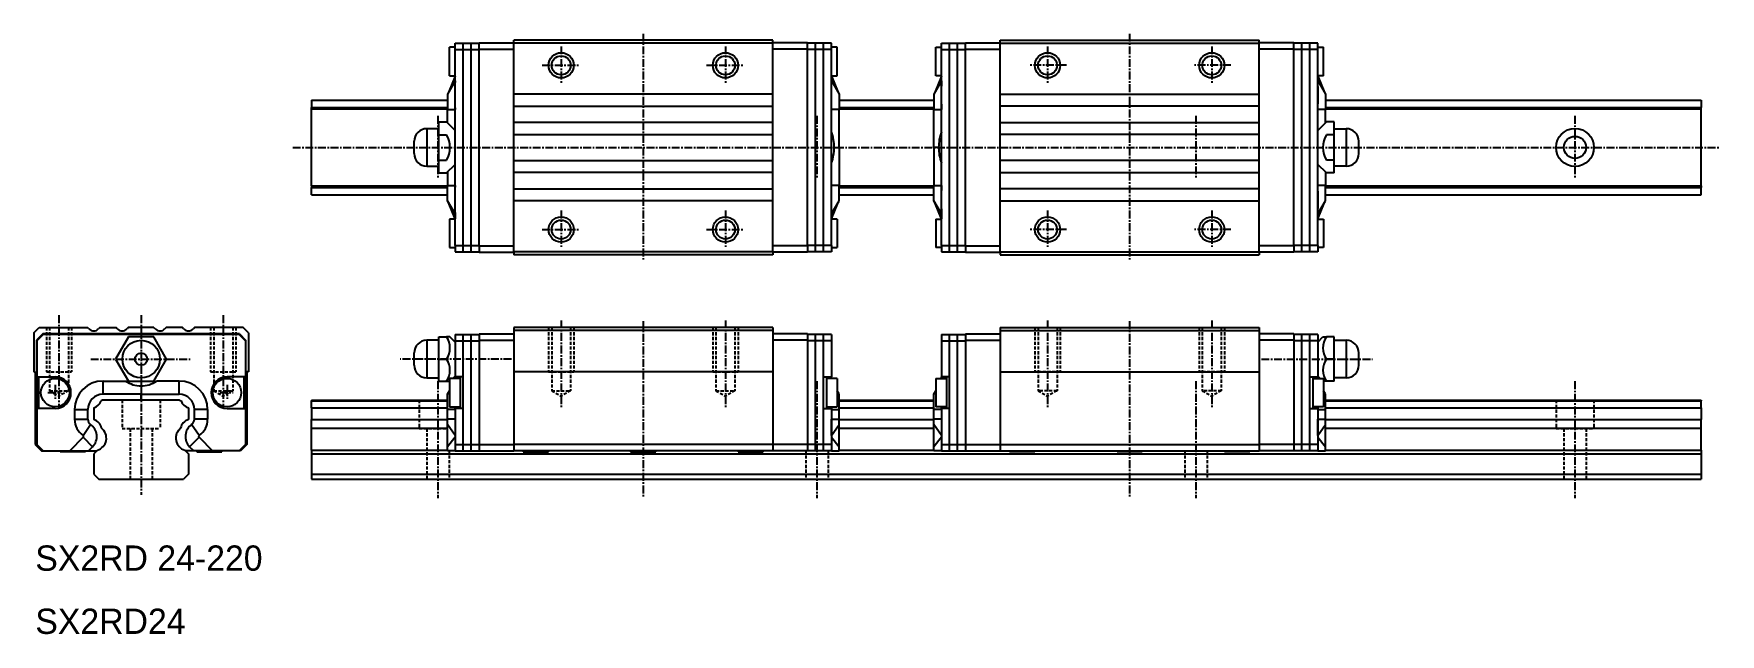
# Model space of a CAD drawing. Extents: x 10 to 277, y 10 to 105.
import ezdxf

# ---------------------------------------------------------------- set-up
doc = ezdxf.new("R2010")
doc.units = 0
doc.linetypes.add('CENTER', pattern=[2, 1.25, -0.25, 0.25, -0.25])
doc.linetypes.add('DASHED', pattern=[0.75, 0.5, -0.25])
doc.layers.get('0').update_dxf_attribs({"linetype": 'CONTINUOUS'})
doc.layers.add('CENTER', color=1, linetype='CENTER')

msp = doc.modelspace()

# ---------------------------------------------------------------- linework, layer by layer
at = {"color": 7, "linetype": 'CONTINUOUS'}
for p, q in [((76.45, 102.85), (75.55, 102.85)), ((75.55, 98.35), (75.55, 102.85)), ((76.45, 102.5), (76.45, 103.5)), ((76.45, 103.5), (80.25, 103.5)), ((76.45, 71.5), (76.45, 102.5)), ((76.45, 102.5), (80.25, 102.5)), ((77.73, 70.5), (77.73, 103.5)), ((78.99, 70.5), (78.99, 103.5)), ((80.25, 103.55), (85.75, 103.55)), ((80.25, 102.55), (80.25, 103.55)), ((80.25, 102.55), (85.75, 102.55)), ((80.25, 97.65), (80.25, 102.55)), ((126.75, 104), (85.75, 104)), ((85.75, 103.5), (85.75, 104)), ((85.75, 70.5), (85.75, 103.5)), ((126.75, 103.5), (85.75, 103.5)), ((126.75, 103.5), (126.75, 104)), ((132.25, 103.55), (126.75, 103.55)), ((126.75, 70.5), (126.75, 103.5)), ((132.25, 102.55), (126.75, 102.55)), ((132.25, 102.55), (132.25, 103.55)), ((136.05, 103.5), (132.25, 103.5)), ((132.25, 71.45), (132.25, 102.55)), ((136.05, 102.5), (132.25, 102.5)), ((133.51, 70.5), (133.51, 103.5)), ((134.77, 70.5), (134.77, 103.5)), ((136.05, 102.5), (136.05, 103.5)), ((136.95, 102.85), (136.05, 102.85)), ((136.05, 71.5), (136.05, 102.5)), ((136.95, 98.35), (136.95, 102.85)), ((152.55, 102.85), (153.45, 102.85)), ((152.55, 98.35), (152.55, 102.85)), ((153.45, 103.5), (157.25, 103.5)), ((153.45, 102.5), (153.45, 103.5)), ((153.45, 71.5), (153.45, 102.5)), ((153.45, 102.5), (157.25, 102.5)), ((154.73, 70.5), (154.73, 103.5)), ((155.99, 70.5), (155.99, 103.5)), ((157.25, 103.55), (162.75, 103.55)), ((157.25, 102.55), (157.25, 103.55)), ((157.25, 71.45), (157.25, 102.55)), ((157.25, 102.55), (162.75, 102.55)), ((162.75, 104), (203.75, 104)), ((162.75, 103.5), (162.75, 104)), ((162.75, 103.5), (203.75, 103.5)), ((162.75, 70.5), (162.75, 103.5)), ((203.75, 103.5), (203.75, 104)), ((209.25, 103.55), (203.75, 103.55)), ((203.75, 70.5), (203.75, 103.5)), ((209.25, 102.55), (203.75, 102.55)), ((209.25, 102.55), (209.25, 103.55)), ((213.05, 103.5), (209.25, 103.5)), ((209.25, 97.65), (209.25, 102.55)), ((213.05, 102.5), (209.25, 102.5)), ((210.51, 70.5), (210.51, 103.5)), ((211.77, 70.5), (211.77, 103.5)), ((213.05, 102.5), (213.05, 103.5)), ((213.05, 102.85), (213.95, 102.85)), ((213.05, 71.5), (213.05, 102.5)), ((213.95, 98.35), (213.95, 102.85)), ((76.45, 97.53), (75.25, 95.43)), ((76.45, 97.53), (75.25, 95.43)), ((76.45, 98.29), (75.41, 95.71)), ((76.45, 98.29), (75.41, 95.71)), ((75.55, 98.35), (76.45, 98.35)), ((76.45, 98.29), (76.45, 98.29)), ((76.45, 97.53), (76.45, 98.29)), ((76.45, 97.53), (76.45, 98.29)), ((76.45, 98.29), (76.45, 98.29)), ((76.45, 97.53), (76.45, 97.53)), ((76.45, 97.53), (76.45, 97.53)), ((80.25, 96.47), (80.25, 97.65)), ((80.25, 96.47), (80.25, 97.65)), ((80.25, 71.45), (80.25, 96.47)), ((136.05, 98.35), (136.95, 98.35)), ((136.05, 98.29), (137.09, 95.71)), ((136.05, 97.53), (136.05, 98.29)), ((136.05, 98.29), (136.05, 98.29)), ((136.05, 97.53), (137.25, 95.43)), ((136.05, 97.53), (136.05, 97.53)), ((153.45, 97.53), (152.25, 95.43)), ((153.45, 98.29), (152.41, 95.71)), ((153.45, 98.35), (152.55, 98.35)), ((153.45, 98.29), (153.45, 98.29)), ((153.45, 97.53), (153.45, 98.29)), ((153.45, 97.53), (153.45, 97.53)), ((209.25, 96.47), (209.25, 97.65)), ((209.25, 96.47), (209.25, 97.65)), ((209.25, 71.45), (209.25, 96.47)), ((213.95, 98.35), (213.05, 98.35)), ((213.05, 98.29), (214.09, 95.71)), ((213.05, 98.29), (214.09, 95.71)), ((213.05, 98.29), (213.05, 98.29)), ((213.05, 97.53), (213.05, 98.29)), ((213.05, 97.53), (213.05, 98.29)), ((213.05, 98.29), (213.05, 98.29)), ((213.05, 97.53), (214.25, 95.43)), ((213.05, 97.53), (214.25, 95.43)), ((213.05, 97.53), (213.05, 97.53)), ((213.05, 97.53), (213.05, 97.53)), ((53.75, 94.5), (75.25, 94.5)), ((53.75, 94.5), (53.75, 93.32)), ((75.25, 95.43), (75.25, 93.03)), ((75.25, 95.43), (75.25, 93.03)), ((126.75, 95.46), (85.75, 95.46)), ((85.75, 93.54), (126.75, 93.54)), ((137.25, 95.43), (137.25, 93.03)), ((137.25, 94.5), (152.25, 94.5)), ((152.25, 95.43), (152.25, 93.03)), ((162.75, 95.46), (203.75, 95.46)), ((203.75, 93.54), (162.75, 93.54)), ((214.25, 95.43), (214.25, 93.03)), ((214.25, 95.43), (214.25, 93.03)), ((214.25, 94.5), (273.75, 94.5)), ((273.75, 94.5), (273.75, 93.32)), ((53.75, 93.32), (75.25, 93.32)), ((53.75, 93.1), (53.75, 93.32)), ((53.75, 93.1), (75.25, 93.1)), ((53.75, 80.9), (53.75, 93.1)), ((73.9, 91.04), (75.11, 91.04)), ((73.9, 89.02), (73.9, 91.04)), ((76.45, 89.7), (75.11, 91.04)), ((75.25, 90.9), (75.25, 93.03)), ((75.25, 93.03), (76.45, 93.03)), ((75.25, 90.9), (75.25, 93.03)), ((75.25, 93.03), (76.45, 93.03)), ((76.45, 93.03), (76.45, 93.03)), ((76.45, 93.03), (76.45, 93.03)), ((126.75, 90.96), (85.75, 90.96)), ((137.25, 93.03), (136.05, 93.03)), ((136.05, 93.03), (136.05, 93.03)), ((137.25, 93.32), (152.25, 93.32)), ((137.25, 93.1), (152.25, 93.1)), ((137.25, 87), (137.25, 93.03)), ((152.25, 87), (152.25, 93.03)), ((152.25, 93.03), (153.45, 93.03)), ((153.45, 93.03), (153.45, 93.03)), ((162.75, 90.96), (203.75, 90.96)), ((214.25, 93.03), (213.05, 93.03)), ((214.25, 93.03), (213.05, 93.03)), ((213.05, 93.03), (213.05, 93.03)), ((213.05, 93.03), (213.05, 93.03)), ((213.05, 89.7), (214.39, 91.04)), ((214.25, 93.32), (273.75, 93.32)), ((214.25, 93.1), (273.75, 93.1)), ((214.25, 90.9), (214.25, 93.03)), ((214.25, 90.9), (214.25, 93.03)), ((215.6, 91.04), (214.39, 91.04)), ((215.6, 89.02), (215.6, 91.04)), ((273.75, 93.1), (273.75, 93.32)), ((273.75, 80.9), (273.75, 93.1)), ((71.97, 89.97), (71.97, 84.03)), ((73.9, 89.97), (71.97, 89.97)), ((73.9, 84.98), (73.9, 89.02)), ((73.9, 89.02), (75.11, 89.02)), ((85.75, 89.04), (126.75, 89.04)), ((136.05, 89.45), (136.05, 89.45)), ((153.45, 89.45), (153.45, 89.45)), ((203.75, 89.04), (162.75, 89.04)), ((215.6, 89.02), (214.39, 89.02)), ((215.6, 89.97), (217.53, 89.97)), ((215.6, 84.98), (215.6, 89.02)), ((217.53, 89.97), (217.53, 84.03)), ((69.97, 86.03), (69.97, 87.97)), ((136.5, 87), (137.25, 87)), ((137.25, 87), (137.25, 80.97)), ((152.25, 87), (152.25, 80.97)), ((153, 87), (152.25, 87)), ((219.53, 86.03), (219.53, 87.97)), ((71.97, 84.03), (73.9, 84.03)), ((73.9, 82.96), (73.9, 84.98)), ((73.9, 84.98), (75.11, 84.98)), ((73.9, 82.96), (75.11, 82.96)), ((75.11, 82.96), (76.45, 84.3)), ((75.25, 83.1), (75.25, 80.97)), ((85.75, 84.96), (126.75, 84.96)), ((126.75, 83.04), (85.75, 83.04)), ((136.05, 84.55), (136.05, 84.55)), ((153.45, 84.55), (153.45, 84.55)), ((203.75, 84.96), (162.75, 84.96)), ((162.75, 83.04), (203.75, 83.04)), ((214.39, 82.96), (213.05, 84.3)), ((214.25, 83.1), (214.25, 80.97)), ((215.6, 84.98), (214.39, 84.98)), ((215.6, 82.96), (214.39, 82.96)), ((215.6, 82.96), (215.6, 84.98)), ((217.53, 84.03), (215.6, 84.03)), ((53.75, 80.9), (75.25, 80.9)), ((53.75, 80.9), (53.75, 80.68)), ((53.75, 80.68), (75.25, 80.68)), ((53.75, 79.5), (53.75, 80.68)), ((75.25, 80.97), (76.45, 80.97)), ((75.25, 78.57), (75.25, 80.97)), ((76.45, 80.97), (76.45, 80.97)), ((85.75, 80.46), (126.75, 80.46)), ((137.25, 80.97), (136.05, 80.97)), ((136.05, 80.97), (136.05, 80.97)), ((137.25, 78.57), (137.25, 80.97)), ((137.25, 80.9), (152.25, 80.9)), ((137.25, 80.68), (152.25, 80.68)), ((152.25, 78.57), (152.25, 80.97)), ((152.25, 80.97), (153.45, 80.97)), ((153.45, 80.97), (153.45, 80.97)), ((203.75, 80.46), (162.75, 80.46)), ((214.25, 80.97), (213.05, 80.97)), ((213.05, 80.97), (213.05, 80.97)), ((214.25, 78.57), (214.25, 80.97)), ((214.25, 80.9), (273.75, 80.9)), ((214.25, 80.68), (273.75, 80.68)), ((273.75, 80.9), (273.75, 80.68)), ((273.75, 79.5), (273.75, 80.68)), ((53.75, 79.5), (75.25, 79.5)), ((76.45, 76.47), (75.25, 78.57)), ((76.45, 75.71), (75.41, 78.29)), ((126.75, 78.54), (85.75, 78.54)), ((136.05, 76.47), (137.25, 78.57)), ((136.05, 75.71), (137.09, 78.29)), ((137.25, 79.5), (152.25, 79.5)), ((153.45, 76.47), (152.25, 78.57)), ((153.45, 75.71), (152.41, 78.29)), ((162.75, 78.54), (203.75, 78.54)), ((213.05, 76.47), (214.25, 78.57)), ((213.05, 75.71), (214.09, 78.29)), ((214.25, 79.5), (273.75, 79.5)), ((75.55, 75.65), (75.55, 71.15)), ((76.45, 75.65), (75.55, 75.65)), ((76.45, 76.47), (76.45, 75.71)), ((76.45, 76.47), (76.45, 76.47)), ((76.45, 75.71), (76.45, 75.71)), ((136.05, 76.47), (136.05, 75.71)), ((136.05, 76.47), (136.05, 76.47)), ((136.05, 75.71), (136.05, 75.71)), ((136.95, 75.65), (136.05, 75.65)), ((136.95, 75.65), (136.95, 71.15)), ((152.55, 75.65), (152.55, 71.15)), ((152.55, 75.65), (153.45, 75.65)), ((153.45, 76.47), (153.45, 75.71)), ((153.45, 76.47), (153.45, 76.47)), ((153.45, 75.71), (153.45, 75.71)), ((213.05, 76.47), (213.05, 75.71)), ((213.05, 76.47), (213.05, 76.47)), ((213.05, 75.71), (213.05, 75.71)), ((213.05, 75.65), (213.95, 75.65)), ((213.95, 75.65), (213.95, 71.15)), ((75.55, 71.15), (76.45, 71.15)), ((76.45, 71.5), (76.45, 70.5)), ((76.45, 71.5), (80.25, 71.5)), ((76.45, 70.5), (80.25, 70.5)), ((80.25, 71.45), (85.75, 71.45)), ((80.25, 71.45), (80.25, 70.45)), ((80.25, 70.45), (85.75, 70.45)), ((126.75, 70.5), (85.75, 70.5)), ((85.75, 70.5), (85.75, 70)), ((126.75, 70), (85.75, 70)), ((132.25, 71.45), (126.75, 71.45)), ((126.75, 70.5), (126.75, 70)), ((132.25, 70.45), (126.75, 70.45)), ((136.05, 71.5), (132.25, 71.5)), ((132.25, 71.45), (132.25, 70.45)), ((136.05, 70.5), (132.25, 70.5)), ((136.05, 71.5), (136.05, 70.5)), ((136.05, 71.15), (136.95, 71.15)), ((153.45, 71.15), (152.55, 71.15)), ((153.45, 71.5), (157.25, 71.5)), ((153.45, 71.5), (153.45, 70.5)), ((153.45, 70.5), (157.25, 70.5)), ((157.25, 71.45), (162.75, 71.45)), ((157.25, 71.45), (157.25, 70.45)), ((157.25, 70.45), (162.75, 70.45)), ((162.75, 70.5), (203.75, 70.5)), ((162.75, 70.5), (162.75, 70)), ((162.75, 70), (203.75, 70)), ((209.25, 71.45), (203.75, 71.45)), ((203.75, 70.5), (203.75, 70)), ((209.25, 70.45), (203.75, 70.45)), ((213.05, 71.5), (209.25, 71.5)), ((209.25, 71.45), (209.25, 70.45)), ((213.05, 70.5), (209.25, 70.5)), ((213.05, 71.5), (213.05, 70.5)), ((213.95, 71.15), (213.05, 71.15)), ((9.75, 57.65), (10.6, 58.5)), ((9.75, 57.65), (9.75, 51.5)), ((11.2, 57.5), (10.2, 56.5)), ((10.2, 56.5), (10.2, 46.45)), ((11.25, 57.4), (10.25, 56.4)), ((10.25, 56.4), (10.25, 50.7)), ((10.6, 58.5), (18.29, 58.5)), ((16.1, 57.5), (11.2, 57.5)), ((42.25, 57.4), (11.25, 57.4)), ((16.1, 57.5), (16.04, 57.4)), ((17.28, 57.5), (16.1, 57.5)), ((17.28, 57.5), (16.1, 57.5)), ((17.22, 57.4), (17.28, 57.5)), ((42.3, 57.5), (17.28, 57.5)), ((20.21, 58.5), (22.79, 58.5)), ((24.73, 57), (22.71, 53.5)), ((28.79, 58.5), (24.71, 58.5)), ((28.77, 57), (24.73, 57)), ((30.79, 53.5), (28.77, 57)), ((33.29, 58.5), (30.71, 58.5)), ((42.89, 58.5), (35.21, 58.5)), ((42.25, 57.4), (43.25, 56.4)), ((42.3, 57.5), (43.3, 56.5)), ((43.75, 57.64), (42.89, 58.5)), ((43.25, 56.4), (43.25, 50.7)), ((43.3, 56.5), (43.3, 40)), ((43.75, 57.64), (43.75, 51.5)), ((73.9, 56.47), (71.97, 56.47)), ((71.97, 56.47), (71.97, 53.5)), ((73.9, 57), (75.11, 57)), ((73.9, 53.5), (73.9, 57)), ((75.65, 57), (75.11, 57)), ((76.45, 56.2), (75.65, 57)), ((76.45, 57.4), (80.25, 57.4)), ((76.45, 57.4), (76.45, 56.4)), ((76.45, 56.4), (76.45, 50.7)), ((76.45, 56.4), (80.25, 56.4)), ((77.73, 39), (77.73, 57.4)), ((78.99, 39), (78.99, 57.4)), ((80.25, 57.5), (85.75, 57.5)), ((80.25, 57.5), (80.25, 56.5)), ((80.25, 56.5), (85.75, 56.5)), ((80.25, 56.5), (80.25, 40)), ((126.75, 58.5), (85.75, 58.5)), ((85.75, 58.5), (85.75, 58)), ((126.75, 58), (85.75, 58)), ((85.75, 58), (85.75, 51.5)), ((126.75, 58.5), (126.75, 58)), ((126.75, 58), (126.75, 51.5)), ((132.25, 57.5), (126.75, 57.5)), ((132.25, 56.5), (126.75, 56.5)), ((132.25, 57.5), (132.25, 56.5)), ((136.05, 57.4), (132.25, 57.4)), ((132.25, 56.5), (132.25, 40)), ((136.05, 56.4), (132.25, 56.4)), ((133.51, 39), (133.51, 57.4)), ((134.77, 39), (134.77, 57.4)), ((136.05, 57.4), (136.05, 56.4)), ((136.05, 56.4), (136.05, 50.7)), ((153.45, 57.4), (157.25, 57.4)), ((153.45, 57.4), (153.45, 56.4)), ((153.45, 56.4), (153.45, 50.7)), ((153.45, 56.4), (157.25, 56.4)), ((154.73, 39), (154.73, 57.4)), ((155.99, 39), (155.99, 57.4)), ((157.25, 57.5), (162.75, 57.5)), ((157.25, 57.5), (157.25, 56.5)), ((157.25, 56.5), (162.75, 56.5)), ((157.25, 56.5), (157.25, 40)), ((162.75, 58.5), (203.75, 58.5)), ((162.75, 58.5), (162.75, 58)), ((162.75, 58), (203.75, 58)), ((162.75, 58), (162.75, 51.5)), ((203.75, 58.5), (203.75, 58)), ((203.75, 58), (203.75, 51.5)), ((209.25, 57.5), (203.75, 57.5)), ((209.25, 56.5), (203.75, 56.5)), ((209.25, 57.5), (209.25, 56.5)), ((213.05, 57.4), (209.25, 57.4)), ((209.25, 56.5), (209.25, 40)), ((213.05, 56.4), (209.25, 56.4)), ((210.51, 39), (210.51, 57.4)), ((211.77, 39), (211.77, 57.4)), ((213.05, 57.4), (213.05, 56.4)), ((213.05, 56.2), (213.85, 57)), ((213.05, 56.4), (213.05, 50.7)), ((213.85, 57), (214.39, 57)), ((215.6, 57), (214.39, 57)), ((215.6, 53.5), (215.6, 57)), ((215.6, 56.47), (217.53, 56.47)), ((217.53, 56.47), (217.53, 53.5)), ((22.71, 53.5), (24.73, 50)), ((28.77, 50), (30.79, 53.5)), ((69.97, 53.5), (69.97, 54.47)), ((69.97, 52.53), (69.97, 53.5)), ((71.97, 53.5), (71.97, 50.53)), ((73.9, 53.5), (75.11, 53.5)), ((73.9, 50), (73.9, 53.5)), ((215.6, 53.5), (214.39, 53.5)), ((215.6, 50), (215.6, 53.5)), ((217.53, 53.5), (217.53, 50.53)), ((219.53, 53.5), (219.53, 54.47)), ((219.53, 52.53), (219.53, 53.5)), ((9.75, 51.5), (10, 51.5)), ((10, 51.5), (10, 40)), ((43.5, 51.5), (43.5, 40)), ((43.75, 51.5), (43.5, 51.5)), ((76.1, 50.45), (76.45, 50.8)), ((85.75, 51.5), (85.75, 40)), ((126.75, 51.5), (85.75, 51.5)), ((126.75, 51.5), (126.75, 40)), ((162.75, 51.5), (203.75, 51.5)), ((162.75, 51.5), (162.75, 40)), ((203.75, 51.5), (203.75, 40)), ((213.4, 50.45), (213.05, 50.8)), ((10.25, 50.7), (13.15, 50.7)), ((10.5, 50.7), (10.5, 45.7)), ((20.72, 50.03), (24.3, 50.03)), ((20.72, 50.03), (24.3, 50.03)), ((20.72, 47.93), (20.72, 50.03)), ((20.72, 47.93), (20.72, 50.03)), ((24.3, 50.03), (24.71, 50.03)), ((24.73, 50), (28.77, 50)), ((26.75, 50), (26.75, 49.25)), ((26.75, 49.25), (26.75, 47.93)), ((26.75, 49.25), (26.75, 49.25)), ((26.75, 49.25), (26.75, 47.93)), ((32.78, 50.03), (29.2, 50.03)), ((32.78, 47.93), (32.78, 50.03)), ((43.25, 50.7), (40.35, 50.7)), ((43, 50.7), (43, 45.7)), ((71.97, 50.53), (73.9, 50.53)), ((73.9, 50), (75.11, 50)), ((75.11, 50), (75.55, 50)), ((75.25, 47.93), (75.55, 48.46)), ((75.55, 50.45), (75.55, 45.95)), ((77.25, 50.45), (75.55, 50.45)), ((76.45, 50.45), (76.45, 50.7)), ((77.73, 50.7), (76.45, 50.7)), ((77.25, 50.7), (77.25, 45.7)), ((134.77, 50.7), (136.05, 50.7)), ((135.25, 50.7), (135.25, 45.7)), ((136.95, 50.45), (135.25, 50.45)), ((136.05, 50.45), (136.05, 50.7)), ((136.95, 50.45), (136.95, 45.95)), ((137.25, 47.93), (136.95, 48.46)), ((152.25, 47.93), (152.55, 48.46)), ((152.55, 50.45), (152.55, 45.95)), ((152.55, 50.45), (154.25, 50.45)), ((154.73, 50.7), (153.45, 50.7)), ((153.45, 50.45), (153.45, 50.7)), ((154.25, 50.7), (154.25, 45.7)), ((211.77, 50.7), (213.05, 50.7)), ((212.25, 50.7), (212.25, 45.7)), ((212.25, 50.45), (213.95, 50.45)), ((213.05, 50.45), (213.05, 50.7)), ((213.95, 50.45), (213.95, 45.95)), ((214.39, 50), (213.95, 50)), ((214.25, 47.93), (213.95, 48.46)), ((215.6, 50), (214.39, 50)), ((217.53, 50.53), (215.6, 50.53)), ((10.2, 43.25), (10.2, 46.45)), ((10.2, 46.45), (10.2, 43.25)), ((10.25, 45.7), (10.25, 40)), ((13.15, 45.7), (10.25, 45.7)), ((16.22, 45.53), (18.32, 45.53)), ((16.22, 45.53), (18.32, 45.53)), ((16.22, 45.53), (16.22, 43.97)), ((16.22, 45.53), (16.22, 43.97)), ((18.32, 43.97), (18.32, 45.53)), ((18.32, 43.97), (18.32, 45.53)), ((19.25, 45.79), (19.25, 43.92)), ((20.65, 47), (20.43, 46.87)), ((32.85, 47), (20.65, 47)), ((26.75, 47.93), (20.72, 47.93)), ((26.75, 47.93), (20.72, 47.93)), ((26.75, 47.93), (32.78, 47.93)), ((26.75, 47), (26.75, 47.93)), ((32.85, 47), (33.07, 46.87)), ((34.25, 45.79), (34.25, 43.92)), ((37.28, 45.53), (35.18, 45.53)), ((35.18, 43.97), (35.18, 45.53)), ((37.28, 45.53), (37.28, 43.97)), ((40.35, 45.7), (43.25, 45.7)), ((43.25, 45.7), (43.25, 40)), ((53.75, 47), (75.25, 47)), ((53.75, 47), (53.75, 46.87)), ((53.75, 46.87), (75.25, 46.87)), ((53.75, 45.79), (53.75, 46.87)), ((53.75, 45.79), (75.25, 45.79)), ((53.75, 45.79), (53.75, 43.92)), ((75.25, 45.53), (75.25, 47.93)), ((75.25, 43.97), (75.25, 45.53)), ((76.45, 45.53), (75.25, 45.53)), ((75.55, 45.95), (77.25, 45.95)), ((76.45, 45.95), (76.45, 45.74)), ((76.45, 45.7), (76.45, 45.95)), ((76.45, 45.74), (76.45, 45.53)), ((76.45, 45.7), (76.45, 40)), ((77.73, 45.7), (76.45, 45.7)), ((76.45, 45.53), (76.45, 43.97)), ((76.45, 45.53), (76.45, 45.53)), ((134.77, 45.7), (136.05, 45.7)), ((135.25, 45.95), (136.95, 45.95)), ((136.05, 45.95), (136.05, 45.74)), ((136.05, 45.7), (136.05, 45.95)), ((136.05, 45.74), (136.05, 45.53)), ((136.05, 45.7), (136.05, 40)), ((136.05, 45.53), (137.25, 45.53)), ((136.05, 45.53), (136.05, 43.97)), ((136.05, 45.53), (136.05, 45.53)), ((137.25, 45.53), (137.25, 47.93)), ((137.25, 47), (152.25, 47)), ((137.25, 46.87), (152.25, 46.87)), ((137.25, 45.79), (152.25, 45.79)), ((137.25, 43.97), (137.25, 45.53)), ((152.25, 45.53), (152.25, 47.93)), ((153.45, 45.53), (152.25, 45.53)), ((152.25, 43.97), (152.25, 45.53)), ((154.25, 45.95), (152.55, 45.95)), ((153.45, 45.7), (153.45, 45.95)), ((153.45, 45.95), (153.45, 45.74)), ((153.45, 45.74), (153.45, 45.53)), ((153.45, 45.7), (153.45, 40)), ((154.73, 45.7), (153.45, 45.7)), ((153.45, 45.53), (153.45, 45.53)), ((153.45, 45.53), (153.45, 43.97)), ((211.77, 45.7), (213.05, 45.7)), ((213.95, 45.95), (212.25, 45.95)), ((213.05, 45.7), (213.05, 45.95)), ((213.05, 45.95), (213.05, 45.74)), ((213.05, 45.74), (213.05, 45.53)), ((213.05, 45.7), (213.05, 40)), ((213.05, 45.53), (214.25, 45.53)), ((213.05, 45.53), (213.05, 45.53)), ((213.05, 45.53), (213.05, 43.97)), ((214.25, 45.53), (214.25, 47.93)), ((214.25, 47), (273.75, 47)), ((214.25, 46.87), (273.75, 46.87)), ((214.25, 45.79), (273.75, 45.79)), ((214.25, 43.97), (214.25, 45.53)), ((273.75, 47), (273.75, 46.87)), ((273.75, 45.79), (273.75, 46.87)), ((273.75, 45.79), (273.75, 43.92)), ((10.25, 43.25), (10.2, 43.25)), ((10.2, 43.25), (10.2, 40)), ((16.22, 43.97), (18.32, 43.97)), ((16.22, 43.97), (18.32, 43.97)), ((17.55, 41.42), (18.75, 43.15)), ((17.55, 41.42), (18.75, 43.15)), ((35.95, 41.42), (34.75, 43.15)), ((37.28, 43.97), (35.18, 43.97)), ((53.75, 43.92), (75.25, 43.92)), ((53.75, 42.57), (53.75, 43.92)), ((76.45, 43.97), (75.25, 43.97)), ((75.25, 43.15), (75.25, 43.97)), ((75.25, 39.63), (75.25, 43.15)), ((76.45, 41.42), (75.25, 43.15)), ((76.45, 43.97), (76.45, 43.97)), ((136.05, 43.97), (136.05, 43.97)), ((136.05, 43.97), (137.25, 43.97)), ((136.05, 41.42), (137.25, 43.15)), ((137.25, 43.15), (137.25, 43.97)), ((137.25, 43.92), (152.25, 43.92)), ((137.25, 39.63), (137.25, 43.15)), ((153.45, 43.97), (152.25, 43.97)), ((152.25, 43.15), (152.25, 43.97)), ((153.45, 41.42), (152.25, 43.15)), ((152.25, 39.63), (152.25, 43.15)), ((153.45, 43.97), (153.45, 43.97)), ((213.05, 43.97), (214.25, 43.97)), ((213.05, 43.97), (213.05, 43.97)), ((213.05, 41.42), (214.25, 43.15)), ((214.25, 43.15), (214.25, 43.97)), ((214.25, 43.92), (273.75, 43.92)), ((214.25, 39.63), (214.25, 43.15)), ((273.75, 42.57), (273.75, 43.92)), ((17.58, 41.12), (15.46, 39)), ((17.58, 41.12), (15.46, 39)), ((17.58, 41.12), (19.07, 39.63)), ((17.58, 41.12), (19.07, 39.63)), ((35.92, 41.12), (34.43, 39.63)), ((35.92, 41.12), (38.04, 39)), ((53.75, 42.57), (75.25, 42.57)), ((53.75, 39.09), (53.75, 42.57)), ((76.45, 41.12), (75.25, 39.63)), ((76.45, 41.42), (76.45, 41.42)), ((76.45, 41.12), (76.45, 41.12)), ((76.45, 41.12), (76.45, 39)), ((136.05, 41.42), (136.05, 41.42)), ((136.05, 41.12), (136.05, 41.12)), ((136.05, 41.12), (137.25, 39.63)), ((136.05, 41.12), (136.05, 39)), ((137.25, 42.57), (152.25, 42.57)), ((153.45, 41.12), (152.25, 39.63)), ((153.45, 41.42), (153.45, 41.42)), ((153.45, 41.12), (153.45, 39)), ((153.45, 41.12), (153.45, 41.12)), ((213.05, 41.42), (213.05, 41.42)), ((213.05, 41.12), (213.05, 39)), ((213.05, 41.12), (214.25, 39.63)), ((213.05, 41.12), (213.05, 41.12)), ((214.25, 42.57), (273.75, 42.57)), ((273.75, 39.09), (273.75, 42.57)), ((10, 40), (11, 39)), ((10.2, 40), (11.2, 39)), ((10.25, 40), (11.25, 39)), ((11, 39), (11.2, 39)), ((11.2, 39), (11.25, 39)), ((11.25, 39), (15.46, 39)), ((13.95, 39), (13.95, 38.8)), ((17.95, 38.8), (13.95, 38.8)), ((15.46, 39), (18.43, 39)), ((15.46, 39), (18.43, 39)), ((17.95, 38.8), (17.95, 39)), ((18.43, 39), (19.07, 39.63)), ((18.43, 39), (19.07, 39.63)), ((18.43, 39), (19.75, 39)), ((18.43, 39), (19.75, 39)), ((19.84, 39.09), (19.25, 38.5)), ((19.25, 38.5), (19.25, 35.3)), ((33.66, 39.09), (34.25, 38.5)), ((35.07, 39), (33.75, 39)), ((34.25, 38.5), (34.25, 35.3)), ((35.07, 39), (34.43, 39.63)), ((38.04, 39), (35.07, 39)), ((35.55, 39), (35.55, 38.8)), ((35.55, 38.8), (39.55, 38.8)), ((42.25, 39), (38.04, 39)), ((39.55, 38.8), (39.55, 39)), ((43.25, 40), (42.25, 39)), ((42.3, 39), (42.25, 39)), ((43.3, 40), (42.3, 39)), ((42.5, 39), (42.3, 39)), ((43.5, 40), (42.5, 39)), ((53.75, 39.09), (75.25, 39.09)), ((53.75, 39.09), (53.75, 38.5)), ((53.75, 38.5), (273.75, 38.5)), ((53.75, 38.5), (53.75, 35.3)), ((75.25, 39), (75.25, 39.63)), ((76.45, 39), (75.25, 39)), ((76.45, 40), (80.25, 40)), ((76.45, 40), (76.45, 39)), ((76.45, 39), (76.45, 39)), ((76.45, 39), (80.25, 39)), ((80.25, 40), (85.75, 40)), ((80.25, 40), (80.25, 39)), ((80.25, 39), (85.75, 39)), ((126.75, 40), (85.75, 40)), ((85.75, 40), (85.75, 39)), ((126.75, 39), (85.75, 39)), ((87.25, 39), (87.25, 38.8)), ((87.25, 38.8), (91.25, 38.8)), ((91.25, 38.8), (91.25, 39)), ((104.25, 39), (104.25, 38.8)), ((104.25, 38.8), (108.25, 38.8)), ((108.25, 38.8), (108.25, 39)), ((121.25, 39), (121.25, 38.8)), ((121.25, 38.8), (125.25, 38.8)), ((125.25, 38.8), (125.25, 39)), ((132.25, 40), (126.75, 40)), ((126.75, 40), (126.75, 39)), ((132.25, 39), (126.75, 39)), ((136.05, 40), (132.25, 40)), ((132.25, 40), (132.25, 39)), ((136.05, 39), (132.25, 39)), ((136.05, 40), (136.05, 39)), ((136.05, 39), (136.05, 39)), ((136.05, 39), (137.25, 39)), ((137.25, 39), (137.25, 39.63)), ((137.25, 39.09), (152.25, 39.09)), ((152.25, 39), (152.25, 39.63)), ((153.45, 39), (152.25, 39)), ((153.45, 40), (153.45, 39)), ((153.45, 40), (157.25, 40)), ((153.45, 39), (157.25, 39)), ((153.45, 39), (153.45, 39)), ((157.25, 40), (157.25, 39)), ((157.25, 40), (162.75, 40)), ((157.25, 39), (162.75, 39)), ((162.75, 40), (162.75, 39)), ((162.75, 40), (203.75, 40)), ((162.75, 39), (203.75, 39)), ((164.25, 38.8), (164.25, 39)), ((168.25, 38.8), (164.25, 38.8)), ((168.25, 39), (168.25, 38.8)), ((181.25, 38.8), (181.25, 39)), ((185.25, 38.8), (181.25, 38.8)), ((185.25, 39), (185.25, 38.8)), ((198.25, 38.8), (198.25, 39)), ((202.25, 38.8), (198.25, 38.8)), ((202.25, 39), (202.25, 38.8)), ((203.75, 40), (203.75, 39)), ((209.25, 40), (203.75, 40)), ((209.25, 39), (203.75, 39)), ((209.25, 40), (209.25, 39)), ((213.05, 40), (209.25, 40)), ((213.05, 39), (209.25, 39)), ((213.05, 40), (213.05, 39)), ((213.05, 39), (214.25, 39)), ((213.05, 39), (213.05, 39)), ((214.25, 39), (214.25, 39.63)), ((214.25, 39.09), (273.75, 39.09)), ((273.75, 39.09), (273.75, 38.5)), ((273.75, 38.5), (273.75, 35.3)), ((19.25, 35.3), (20.05, 34.5)), ((34.25, 35.3), (33.45, 34.5)), ((53.75, 35.3), (273.75, 35.3)), ((53.75, 35.3), (53.75, 34.5)), ((273.75, 35.3), (273.75, 34.5)), ((20.05, 34.5), (33.45, 34.5)), ((53.75, 34.5), (273.75, 34.5))]:
    msp.add_line(p, q, dxfattribs=at)
at = {"color": 3, "linetype": 'DASHED'}
for p, q in [((11.75, 58.5), (11.75, 51.5)), ((12.25, 58.5), (12.25, 48.5)), ((15.25, 58.5), (15.25, 48.5)), ((15.75, 58.5), (15.75, 51.5)), ((37.75, 58.5), (37.75, 51.5)), ((38.25, 58.5), (38.25, 48.5)), ((41.25, 58.5), (41.25, 48.5)), ((41.75, 58.5), (41.75, 51.5)), ((91.25, 58.5), (91.25, 51.5)), ((91.75, 58.5), (91.75, 48.5)), ((94.75, 58.5), (94.75, 48.5)), ((95.25, 58.5), (95.25, 51.5)), ((117.25, 58.5), (117.25, 51.5)), ((117.75, 58.5), (117.75, 48.5)), ((120.75, 58.5), (120.75, 48.5)), ((121.25, 58.5), (121.25, 51.5)), ((168.25, 58.5), (168.25, 51.5)), ((168.75, 58.5), (168.75, 48.5)), ((171.75, 58.5), (171.75, 48.5)), ((172.25, 58.5), (172.25, 51.5)), ((194.25, 58.5), (194.25, 51.5)), ((194.75, 58.5), (194.75, 48.5)), ((197.75, 58.5), (197.75, 48.5)), ((198.25, 58.5), (198.25, 51.5)), ((11.75, 51.5), (15.75, 51.5)), ((37.75, 51.5), (41.75, 51.5)), ((91.25, 51.5), (95.25, 51.5)), ((117.25, 51.5), (121.25, 51.5)), ((172.25, 51.5), (168.25, 51.5)), ((198.25, 51.5), (194.25, 51.5)), ((12.25, 48.5), (15.25, 48.5)), ((12.25, 48.5), (13.75, 47.63)), ((15.25, 48.5), (13.75, 47.63)), ((38.25, 48.5), (41.25, 48.5)), ((38.25, 48.5), (39.75, 47.63)), ((41.25, 48.5), (39.75, 47.63)), ((91.75, 48.5), (93.25, 47.63)), ((91.75, 48.5), (94.75, 48.5)), ((94.75, 48.5), (93.25, 47.63)), ((117.75, 48.5), (119.25, 47.63)), ((117.75, 48.5), (120.75, 48.5)), ((120.75, 48.5), (119.25, 47.63)), ((171.75, 48.5), (168.75, 48.5)), ((168.75, 48.5), (170.25, 47.63)), ((171.75, 48.5), (170.25, 47.63)), ((197.75, 48.5), (194.75, 48.5)), ((194.75, 48.5), (196.25, 47.63)), ((197.75, 48.5), (196.25, 47.63)), ((23.75, 47), (23.75, 42.5)), ((29.75, 47), (29.75, 42.5)), ((70.75, 47), (70.75, 42.5)), ((250.75, 47), (250.75, 42.5)), ((256.75, 47), (256.75, 42.5)), ((23.75, 42.5), (29.75, 42.5)), ((25, 42.5), (25, 34.5)), ((28.5, 42.5), (28.5, 34.5)), ((70.75, 42.5), (75.25, 42.5)), ((72, 42.5), (72, 34.5)), ((250.75, 42.5), (256.75, 42.5)), ((252, 42.5), (252, 34.5)), ((255.5, 42.5), (255.5, 34.5)), ((75.5, 39), (75.5, 34.5)), ((132, 39), (132, 34.5)), ((135.5, 39), (135.5, 34.5)), ((192, 39), (192, 34.5)), ((195.5, 39), (195.5, 34.5))]:
    msp.add_line(p, q, dxfattribs=at)
at = {"color": 3, "linetype": 'CONTINUOUS'}
for centre in [(93.25, 100), (119.25, 100), (170.25, 100), (196.25, 100), (93.25, 74), (119.25, 74), (170.25, 74), (196.25, 74)]:
    msp.add_circle(centre, 2, dxfattribs=at)
at = {"color": 7, "linetype": 'CONTINUOUS'}
for centre, radius in [((93.25, 100), 1.5), ((119.25, 100), 1.5), ((170.25, 100), 1.5), ((196.25, 100), 1.5), ((253.75, 87), 3), ((253.75, 87), 1.75), ((93.25, 74), 1.5), ((119.25, 74), 1.5), ((170.25, 74), 1.5), ((196.25, 74), 1.5), ((26.75, 53.5), 2.97), ((26.75, 53.5), 0.97), ((13.15, 48.2), 2.25), ((40.35, 48.2), 2.25)]:
    msp.add_circle(centre, radius, dxfattribs=at)
for centre, radius, start, end in [((226.7, 95.28), 150.27, 179.1421, 180.8579), ((226.7, 95.28), 150.27, 179.1421, 180.8579), ((-14.2, 95.28), 150.27, 359.1421, 0.8579), ((303.7, 95.28), 150.27, 179.1421, 180.8579), ((62.8, 95.28), 150.27, 359.1421, 0.8579), ((62.8, 95.28), 150.27, 359.1421, 0.8579), ((71.97, 87.97), 2, 90, 180), ((71.61, 87), 4.04, 330.0046, 29.9954), ((129.86, 87.06), 6.63, 359.4557, 21.129), ((159.64, 87.06), 6.63, 158.871, 180.5443), ((217.89, 87), 4.04, 150.0046, 209.9954), ((217.53, 87.97), 2, 0, 90), ((71.97, 86.03), 2, 180, 270), ((129.86, 86.94), 6.63, 338.871, 0.5443), ((159.64, 86.94), 6.63, 179.4557, 201.129), ((217.53, 86.03), 2, 270, 0), ((226.7, 78.72), 150.27, 179.1421, 180.8579), ((-14.2, 78.72), 150.27, 359.1421, 0.8579), ((303.7, 78.72), 150.27, 179.1421, 180.8579), ((62.8, 78.72), 150.27, 359.1421, 0.8579), ((17.33, 57.35), 1.5, 39.7918, 50.0555), ((19.25, 58.95), 1, 219.7918, 320.2082), ((21.17, 57.35), 1.5, 129.9445, 140.2082), ((21.83, 57.35), 1.5, 39.7918, 50.0555), ((23.75, 58.95), 1, 219.7918, 320.2082), ((25.67, 57.35), 1.5, 129.9445, 140.2082), ((27.83, 57.35), 1.5, 39.7918, 50.0555), ((29.75, 58.95), 1, 219.7918, 320.2082), ((31.67, 57.35), 1.5, 129.9445, 140.2082), ((32.33, 57.35), 1.5, 39.7918, 50.0555), ((34.25, 58.95), 1, 219.7918, 320.2082), ((36.17, 57.35), 1.5, 129.9445, 140.2082), ((71.97, 54.47), 2, 90, 180), ((72.55, 55.25), 3.1, 325.6466, 34.3534), ((216.95, 55.25), 3.1, 145.6466, 214.3534), ((217.53, 54.47), 2, 0, 90), ((72.55, 51.75), 3.1, 325.6466, 34.3534), ((216.95, 51.75), 3.1, 145.6466, 214.3534), ((71.97, 52.53), 2, 180, 270), ((217.53, 52.53), 2, 270, 0), ((13.15, 48.2), 2.5, 270, 90), ((20.72, 45.53), 4.5, 90.0008, 179.9992), ((20.72, 45.53), 4.5, 90.0008, 179.9992), ((26.75, 53.5), 4.25, 234.733, 270), ((26.75, 53.5), 4.25, 270, 305.267), ((32.78, 45.53), 4.5, 0.0008, 89.9992), ((40.35, 48.2), 2.5, 90, 270), ((20.72, 45.53), 2.4, 90, 180), ((20.72, 45.53), 2.4, 90, 180), ((18.82, 47.43), 1.7, 284.651, 340.7738), ((32.78, 45.53), 2.4, 0, 90), ((34.68, 47.43), 1.7, 199.2262, 255.349), ((19.32, 43.97), 3.1, 180.0008, 235.256), ((19.32, 43.97), 3.1, 180.0008, 235.256), ((19.32, 43.97), 1, 180, 235.2568), ((19.32, 43.97), 1, 180, 235.2568), ((17.44, 41.26), 2.3, 315, 55.2568), ((17.44, 41.26), 2.3, 315, 55.2568), ((18.82, 42.27), 1.7, 9.988, 75.349), ((34.68, 42.27), 1.7, 104.651, 170.012), ((36.06, 41.26), 2.3, 124.7432, 225), ((34.18, 43.97), 1, 304.7432, 0), ((34.18, 43.97), 3.1, 304.744, 359.9992), ((213.49, 42.7), 137.04, 179.4675, 180.5325), ((-0.99, 42.7), 137.04, 359.4675, 0.5325), ((290.49, 42.7), 137.04, 179.4675, 180.5325), ((76.01, 42.7), 137.04, 359.4675, 0.5325), ((17.44, 41.26), 0.2, 314.9999, 55.2571), ((19.25, 41), 2, 287.1144, 51.5284), ((34.25, 41), 2, 128.4716, 252.8856), ((36.06, 41.26), 0.2, 124.7429, 225.0001)]:
    msp.add_arc(centre, radius, start, end, dxfattribs=at)
at = {"layer": 'CENTER', "color": 1, "linetype": 'CENTER'}
for p, q in [((106.25, 105), (106.25, 69)), ((183.25, 105), (183.25, 69)), ((93.25, 103), (93.25, 97)), ((119.25, 103), (119.25, 97)), ((170.25, 103), (170.25, 97)), ((196.25, 103), (196.25, 97)), ((90.25, 100), (96.25, 100)), ((116.25, 100), (122.25, 100)), ((173.25, 100), (167.25, 100)), ((199.25, 100), (193.25, 100)), ((73.75, 92), (73.75, 82)), ((133.75, 92), (133.75, 82)), ((193.75, 92), (193.75, 82)), ((253.75, 92), (253.75, 82)), ((50.75, 87), (276.75, 87)), ((93.25, 77), (93.25, 71)), ((119.25, 77), (119.25, 71)), ((170.25, 77), (170.25, 71)), ((196.25, 77), (196.25, 71)), ((90.25, 74), (96.25, 74)), ((116.25, 74), (122.25, 74)), ((173.25, 74), (167.25, 74)), ((199.25, 74), (193.25, 74)), ((13.75, 60.44), (13.75, 45.63)), ((26.75, 60.44), (26.75, 32.01)), ((39.75, 60.44), (39.75, 45.63)), ((93.25, 59.63), (93.25, 45.63)), ((106.25, 59.5), (106.25, 31.5)), ((119.25, 59.63), (119.25, 45.63)), ((170.25, 59.63), (170.25, 45.63)), ((183.25, 59.5), (183.25, 31.5)), ((196.25, 59.63), (196.25, 45.63)), ((18.78, 53.5), (34.72, 53.5)), ((85.39, 53.5), (67.78, 53.5)), ((204.11, 53.5), (221.72, 53.5)), ((12, 48.2), (14.1, 48.2)), ((13.15, 49.4), (13.15, 47.2)), ((39.2, 48.2), (41.3, 48.2)), ((40.35, 49.4), (40.35, 47.2)), ((73.75, 50), (73.75, 31.5)), ((133.75, 50), (133.75, 31.5)), ((193.75, 50), (193.75, 31.5)), ((253.75, 50), (253.75, 31.5))]:
    msp.add_line(p, q, dxfattribs=at)

# ---------------------------------------------------------------- texts
at = {"color": 7, "linetype": 'CONTINUOUS'}
for s, p in [('SX2RD 24-220', (10, 20)), ('SX2RD24', (10, 10))]:
    msp.add_text(s, height=4, dxfattribs=at).set_placement(p)

doc.saveas('drawing.dxf')
